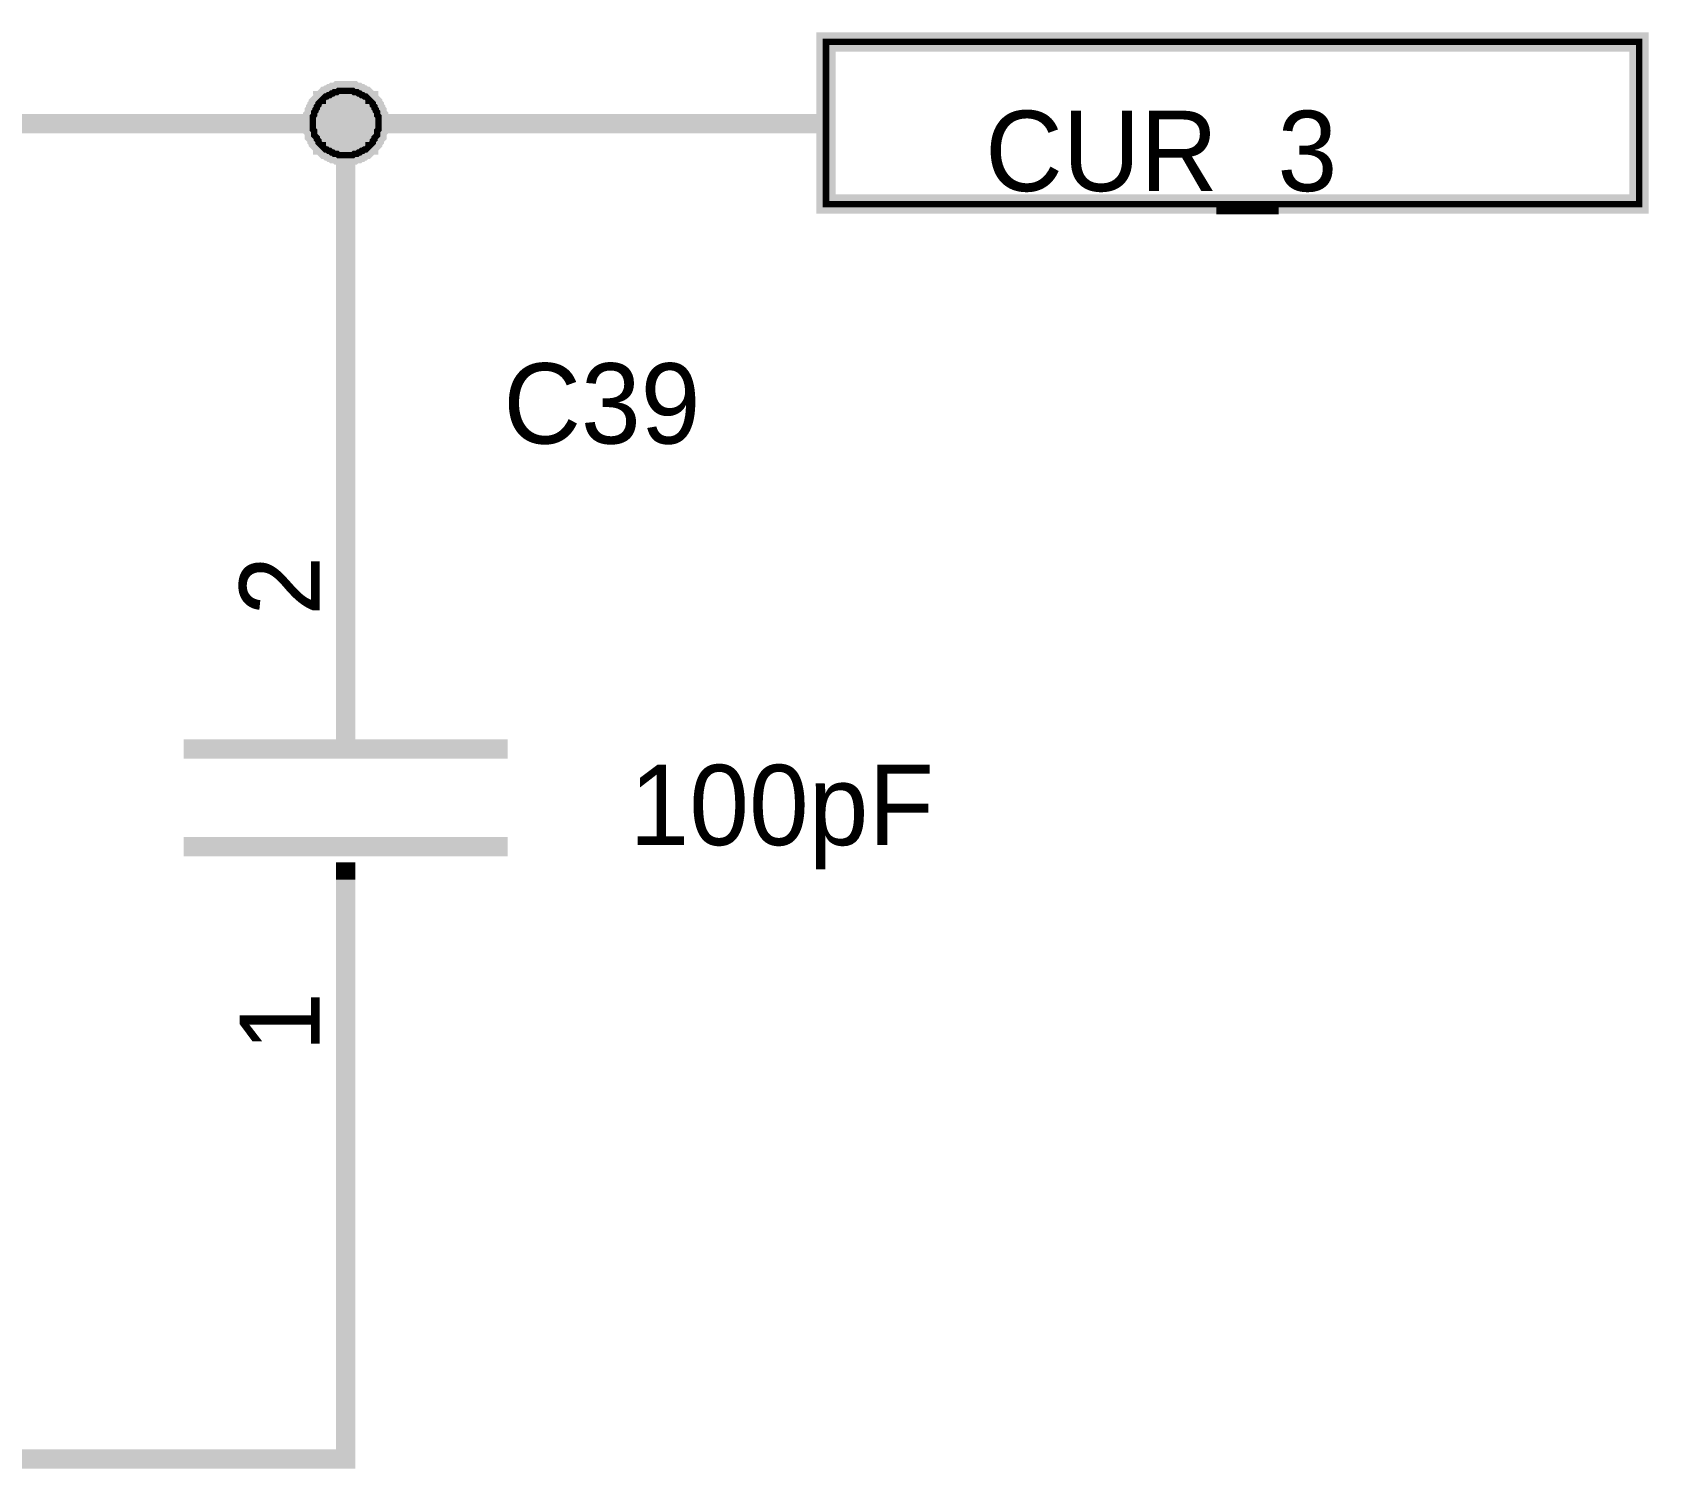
# Model space of a CAD drawing. Header units: millimetres. Extents: x 0 to 800, y 0 to 567.
# Drawn here: x 427.01 to 452.26, y 60.69 to 83.11 of the extents above; entities that cross this region are included whole.
import ezdxf

# ---------------------------------------------------------------- set-up
doc = ezdxf.new("R2010")
doc.units = ezdxf.units.MM
doc.layers.add('Sheet', color=255, linetype='Continuous')

msp = doc.modelspace()

# ---------------------------------------------------------------- linework, layer by layer
at = {"layer": 'Sheet'}
for points, const_width in [([(439.405, 80.434), (439.405, 82.965), (452.106, 82.965), (452.106, 80.434), (439.405, 80.434)], 0.3), ([(439.405, 82.965), (439.405, 80.434), (452.106, 80.434), (452.106, 82.965), (439.405, 82.965), (439.405, 82.965)], 0.0991)]:
    msp.add_lwpolyline(points, close=True, dxfattribs=dict(at, const_width=const_width))
for points, const_width in [([(431.387, 81.688), (431.387, 81.711), (431.387, 81.733), (431.387, 81.778), (431.387, 81.8), (431.409, 81.823), (431.409, 81.845), (431.409, 81.867), (431.431, 81.89), (431.431, 81.912), (431.454, 81.935), (431.454, 81.957), (431.476, 81.979), (431.476, 82.002), (431.498, 82.024), (431.521, 82.047), (431.543, 82.047), (431.543, 82.069), (431.566, 82.091), (431.588, 82.114), (431.61, 82.114), (431.633, 82.136), (431.655, 82.136), (431.678, 82.159), (431.7, 82.159), (431.722, 82.181), (431.745, 82.181), (431.767, 82.181), (431.79, 82.203), (431.812, 82.203), (431.857, 82.203), (431.879, 82.203), (431.902, 82.203)], 0.3), ([(431.387, 81.688), (431.387, 81.711), (431.387, 81.733), (431.387, 81.778), (431.387, 81.8), (431.409, 81.823), (431.409, 81.845), (431.409, 81.867), (431.431, 81.89), (431.431, 81.912), (431.454, 81.935), (431.454, 81.957), (431.476, 81.979), (431.476, 82.002), (431.498, 82.024), (431.521, 82.047), (431.543, 82.047), (431.543, 82.069), (431.566, 82.091), (431.588, 82.114), (431.61, 82.114), (431.633, 82.136), (431.655, 82.136), (431.678, 82.159), (431.7, 82.159), (431.722, 82.181), (431.745, 82.181), (431.767, 82.181), (431.79, 82.203), (431.812, 82.203), (431.857, 82.203), (431.879, 82.203), (431.902, 82.203)], 0.3), ([(431.387, 81.688), (431.387, 81.711), (431.387, 81.733), (431.387, 81.778), (431.387, 81.8), (431.409, 81.823), (431.409, 81.845), (431.409, 81.867), (431.431, 81.89), (431.431, 81.912), (431.454, 81.935), (431.454, 81.957), (431.476, 81.979), (431.476, 82.002), (431.498, 82.024), (431.521, 82.047), (431.543, 82.047), (431.543, 82.069), (431.566, 82.091), (431.588, 82.114), (431.61, 82.114), (431.633, 82.136), (431.655, 82.136), (431.678, 82.159), (431.7, 82.159), (431.722, 82.181), (431.745, 82.181), (431.767, 82.181), (431.79, 82.203), (431.812, 82.203), (431.857, 82.203), (431.879, 82.203), (431.902, 82.203)], 0.3), ([(431.387, 81.688), (431.387, 81.711), (431.387, 81.733), (431.387, 81.778), (431.387, 81.8), (431.409, 81.823), (431.409, 81.845), (431.409, 81.867), (431.431, 81.89), (431.431, 81.912), (431.454, 81.935), (431.454, 81.957), (431.476, 81.979), (431.476, 82.002), (431.498, 82.024), (431.521, 82.047), (431.543, 82.047), (431.543, 82.069), (431.566, 82.091), (431.588, 82.114), (431.61, 82.114), (431.633, 82.136), (431.655, 82.136), (431.678, 82.159), (431.7, 82.159), (431.722, 82.181), (431.745, 82.181), (431.767, 82.181), (431.79, 82.203), (431.812, 82.203), (431.857, 82.203), (431.879, 82.203), (431.902, 82.203)], 0.3), ([(431.902, 82.203), (431.902, 82.203)], 0.3), ([(431.902, 82.203), (431.924, 82.203), (431.946, 82.203), (431.991, 82.203), (432.014, 82.203), (432.036, 82.181), (432.058, 82.181), (432.081, 82.181), (432.103, 82.159), (432.126, 82.159), (432.148, 82.136), (432.17, 82.136), (432.193, 82.114), (432.215, 82.114), (432.238, 82.091), (432.26, 82.069), (432.26, 82.047), (432.282, 82.047), (432.305, 82.024), (432.327, 82.002), (432.327, 81.979), (432.35, 81.957), (432.35, 81.935), (432.372, 81.912), (432.372, 81.89), (432.394, 81.867), (432.394, 81.845), (432.394, 81.823), (432.417, 81.8), (432.417, 81.778), (432.417, 81.733), (432.417, 81.711), (432.417, 81.688)], 0.3), ([(431.902, 82.203), (431.902, 82.203)], 0.3), ([(431.902, 82.203), (431.924, 82.203), (431.946, 82.203), (431.991, 82.203), (432.014, 82.203), (432.036, 82.181), (432.058, 82.181), (432.081, 82.181), (432.103, 82.159), (432.126, 82.159), (432.148, 82.136), (432.17, 82.136), (432.193, 82.114), (432.215, 82.114), (432.238, 82.091), (432.26, 82.069), (432.26, 82.047), (432.282, 82.047), (432.305, 82.024), (432.327, 82.002), (432.327, 81.979), (432.35, 81.957), (432.35, 81.935), (432.372, 81.912), (432.372, 81.89), (432.394, 81.867), (432.394, 81.845), (432.394, 81.823), (432.417, 81.8), (432.417, 81.778), (432.417, 81.733), (432.417, 81.711), (432.417, 81.688)], 0.3), ([(431.902, 82.203), (431.902, 82.203)], 0.3), ([(431.902, 82.203), (431.924, 82.203), (431.946, 82.203), (431.991, 82.203), (432.014, 82.203), (432.036, 82.181), (432.058, 82.181), (432.081, 82.181), (432.103, 82.159), (432.126, 82.159), (432.148, 82.136), (432.17, 82.136), (432.193, 82.114), (432.215, 82.114), (432.238, 82.091), (432.26, 82.069), (432.26, 82.047), (432.282, 82.047), (432.305, 82.024), (432.327, 82.002), (432.327, 81.979), (432.35, 81.957), (432.35, 81.935), (432.372, 81.912), (432.372, 81.89), (432.394, 81.867), (432.394, 81.845), (432.394, 81.823), (432.417, 81.8), (432.417, 81.778), (432.417, 81.733), (432.417, 81.711), (432.417, 81.688)], 0.3), ([(431.902, 82.203), (431.902, 82.203)], 0.3), ([(431.902, 82.203), (431.924, 82.203), (431.946, 82.203), (431.991, 82.203), (432.014, 82.203), (432.036, 82.181), (432.058, 82.181), (432.081, 82.181), (432.103, 82.159), (432.126, 82.159), (432.148, 82.136), (432.17, 82.136), (432.193, 82.114), (432.215, 82.114), (432.238, 82.091), (432.26, 82.069), (432.26, 82.047), (432.282, 82.047), (432.305, 82.024), (432.327, 82.002), (432.327, 81.979), (432.35, 81.957), (432.35, 81.935), (432.372, 81.912), (432.372, 81.89), (432.394, 81.867), (432.394, 81.845), (432.394, 81.823), (432.417, 81.8), (432.417, 81.778), (432.417, 81.733), (432.417, 81.711), (432.417, 81.688)], 0.3), ([(431.387, 81.688), (431.387, 81.711), (431.387, 81.733), (431.387, 81.778), (431.387, 81.8), (431.409, 81.823), (431.409, 81.845), (431.409, 81.867), (431.431, 81.89), (431.431, 81.912), (431.454, 81.935), (431.454, 81.957), (431.476, 81.979), (431.476, 82.002), (431.498, 82.024), (431.521, 82.047), (431.543, 82.047), (431.543, 82.069), (431.566, 82.091), (431.588, 82.114), (431.61, 82.114), (431.633, 82.136), (431.655, 82.136), (431.678, 82.159), (431.7, 82.159), (431.722, 82.181), (431.745, 82.181), (431.767, 82.181), (431.79, 82.203), (431.812, 82.203), (431.857, 82.203), (431.879, 82.203), (431.902, 82.203)], 0.0991), ([(431.387, 81.688), (431.387, 81.711), (431.387, 81.733), (431.387, 81.778), (431.387, 81.8), (431.409, 81.823), (431.409, 81.845), (431.409, 81.867), (431.431, 81.89), (431.431, 81.912), (431.454, 81.935), (431.454, 81.957), (431.476, 81.979), (431.476, 82.002), (431.498, 82.024), (431.521, 82.047), (431.543, 82.047), (431.543, 82.069), (431.566, 82.091), (431.588, 82.114), (431.61, 82.114), (431.633, 82.136), (431.655, 82.136), (431.678, 82.159), (431.7, 82.159), (431.722, 82.181), (431.745, 82.181), (431.767, 82.181), (431.79, 82.203), (431.812, 82.203), (431.857, 82.203), (431.879, 82.203), (431.902, 82.203)], 0.0991), ([(431.387, 81.688), (431.387, 81.711), (431.387, 81.733), (431.387, 81.778), (431.387, 81.8), (431.409, 81.823), (431.409, 81.845), (431.409, 81.867), (431.431, 81.89), (431.431, 81.912), (431.454, 81.935), (431.454, 81.957), (431.476, 81.979), (431.476, 82.002), (431.498, 82.024), (431.521, 82.047), (431.543, 82.047), (431.543, 82.069), (431.566, 82.091), (431.588, 82.114), (431.61, 82.114), (431.633, 82.136), (431.655, 82.136), (431.678, 82.159), (431.7, 82.159), (431.722, 82.181), (431.745, 82.181), (431.767, 82.181), (431.79, 82.203), (431.812, 82.203), (431.857, 82.203), (431.879, 82.203), (431.902, 82.203)], 0.0991), ([(431.387, 81.688), (431.387, 81.711), (431.387, 81.733), (431.387, 81.778), (431.387, 81.8), (431.409, 81.823), (431.409, 81.845), (431.409, 81.867), (431.431, 81.89), (431.431, 81.912), (431.454, 81.935), (431.454, 81.957), (431.476, 81.979), (431.476, 82.002), (431.498, 82.024), (431.521, 82.047), (431.543, 82.047), (431.543, 82.069), (431.566, 82.091), (431.588, 82.114), (431.61, 82.114), (431.633, 82.136), (431.655, 82.136), (431.678, 82.159), (431.7, 82.159), (431.722, 82.181), (431.745, 82.181), (431.767, 82.181), (431.79, 82.203), (431.812, 82.203), (431.857, 82.203), (431.879, 82.203), (431.902, 82.203)], 0.0991), ([(431.902, 82.203), (431.902, 82.203)], 0.0991), ([(431.902, 82.203), (431.924, 82.203), (431.946, 82.203), (431.991, 82.203), (432.014, 82.203), (432.036, 82.181), (432.058, 82.181), (432.081, 82.181), (432.103, 82.159), (432.126, 82.159), (432.148, 82.136), (432.17, 82.136), (432.193, 82.114), (432.215, 82.114), (432.238, 82.091), (432.26, 82.069), (432.26, 82.047), (432.282, 82.047), (432.305, 82.024), (432.327, 82.002), (432.327, 81.979), (432.35, 81.957), (432.35, 81.935), (432.372, 81.912), (432.372, 81.89), (432.394, 81.867), (432.394, 81.845), (432.394, 81.823), (432.417, 81.8), (432.417, 81.778), (432.417, 81.733), (432.417, 81.711), (432.417, 81.688)], 0.0991), ([(431.902, 82.203), (431.902, 82.203)], 0.0991), ([(431.902, 82.203), (431.924, 82.203), (431.946, 82.203), (431.991, 82.203), (432.014, 82.203), (432.036, 82.181), (432.058, 82.181), (432.081, 82.181), (432.103, 82.159), (432.126, 82.159), (432.148, 82.136), (432.17, 82.136), (432.193, 82.114), (432.215, 82.114), (432.238, 82.091), (432.26, 82.069), (432.26, 82.047), (432.282, 82.047), (432.305, 82.024), (432.327, 82.002), (432.327, 81.979), (432.35, 81.957), (432.35, 81.935), (432.372, 81.912), (432.372, 81.89), (432.394, 81.867), (432.394, 81.845), (432.394, 81.823), (432.417, 81.8), (432.417, 81.778), (432.417, 81.733), (432.417, 81.711), (432.417, 81.688)], 0.0991), ([(431.902, 82.203), (431.902, 82.203)], 0.0991), ([(431.902, 82.203), (431.924, 82.203), (431.946, 82.203), (431.991, 82.203), (432.014, 82.203), (432.036, 82.181), (432.058, 82.181), (432.081, 82.181), (432.103, 82.159), (432.126, 82.159), (432.148, 82.136), (432.17, 82.136), (432.193, 82.114), (432.215, 82.114), (432.238, 82.091), (432.26, 82.069), (432.26, 82.047), (432.282, 82.047), (432.305, 82.024), (432.327, 82.002), (432.327, 81.979), (432.35, 81.957), (432.35, 81.935), (432.372, 81.912), (432.372, 81.89), (432.394, 81.867), (432.394, 81.845), (432.394, 81.823), (432.417, 81.8), (432.417, 81.778), (432.417, 81.733), (432.417, 81.711), (432.417, 81.688)], 0.0991), ([(431.902, 82.203), (431.902, 82.203)], 0.0991), ([(431.902, 82.203), (431.924, 82.203), (431.946, 82.203), (431.991, 82.203), (432.014, 82.203), (432.036, 82.181), (432.058, 82.181), (432.081, 82.181), (432.103, 82.159), (432.126, 82.159), (432.148, 82.136), (432.17, 82.136), (432.193, 82.114), (432.215, 82.114), (432.238, 82.091), (432.26, 82.069), (432.26, 82.047), (432.282, 82.047), (432.305, 82.024), (432.327, 82.002), (432.327, 81.979), (432.35, 81.957), (432.35, 81.935), (432.372, 81.912), (432.372, 81.89), (432.394, 81.867), (432.394, 81.845), (432.394, 81.823), (432.417, 81.8), (432.417, 81.778), (432.417, 81.733), (432.417, 81.711), (432.417, 81.688)], 0.0991), ([(439.405, 81.688), (431.902, 81.688), (419, 81.688)], 0.3), ([(431.902, 81.196), (431.879, 81.196), (431.857, 81.196), (431.812, 81.196), (431.79, 81.196), (431.767, 81.218), (431.745, 81.218), (431.722, 81.218), (431.7, 81.24), (431.678, 81.24), (431.655, 81.263), (431.633, 81.263), (431.61, 81.285), (431.588, 81.285), (431.566, 81.308), (431.543, 81.33), (431.543, 81.352), (431.521, 81.352), (431.498, 81.375), (431.476, 81.397), (431.476, 81.42), (431.454, 81.442), (431.454, 81.464), (431.431, 81.487), (431.431, 81.487), (431.409, 81.509), (431.409, 81.554), (431.409, 81.576), (431.387, 81.599), (431.387, 81.621), (431.387, 81.644), (431.387, 81.666), (431.387, 81.688)], 0.3), ([(431.387, 81.688), (431.387, 81.688)], 0.3), ([(431.902, 81.196), (431.879, 81.196), (431.857, 81.196), (431.812, 81.196), (431.79, 81.196), (431.767, 81.218), (431.745, 81.218), (431.722, 81.218), (431.7, 81.24), (431.678, 81.24), (431.655, 81.263), (431.633, 81.263), (431.61, 81.285), (431.588, 81.285), (431.566, 81.308), (431.543, 81.33), (431.543, 81.352), (431.521, 81.352), (431.498, 81.375), (431.476, 81.397), (431.476, 81.42), (431.454, 81.442), (431.454, 81.464), (431.431, 81.487), (431.431, 81.487), (431.409, 81.509), (431.409, 81.554), (431.409, 81.576), (431.387, 81.599), (431.387, 81.621), (431.387, 81.644), (431.387, 81.666), (431.387, 81.688)], 0.3), ([(431.387, 81.688), (431.387, 81.688)], 0.3), ([(431.902, 81.196), (431.879, 81.196), (431.857, 81.196), (431.812, 81.196), (431.79, 81.196), (431.767, 81.218), (431.745, 81.218), (431.722, 81.218), (431.7, 81.24), (431.678, 81.24), (431.655, 81.263), (431.633, 81.263), (431.61, 81.285), (431.588, 81.285), (431.566, 81.308), (431.543, 81.33), (431.543, 81.352), (431.521, 81.352), (431.498, 81.375), (431.476, 81.397), (431.476, 81.42), (431.454, 81.442), (431.454, 81.464), (431.431, 81.487), (431.431, 81.487), (431.409, 81.509), (431.409, 81.554), (431.409, 81.576), (431.387, 81.599), (431.387, 81.621), (431.387, 81.644), (431.387, 81.666), (431.387, 81.688)], 0.3), ([(431.387, 81.688), (431.387, 81.688)], 0.3), ([(431.902, 81.196), (431.879, 81.196), (431.857, 81.196), (431.812, 81.196), (431.79, 81.196), (431.767, 81.218), (431.745, 81.218), (431.722, 81.218), (431.7, 81.24), (431.678, 81.24), (431.655, 81.263), (431.633, 81.263), (431.61, 81.285), (431.588, 81.285), (431.566, 81.308), (431.543, 81.33), (431.543, 81.352), (431.521, 81.352), (431.498, 81.375), (431.476, 81.397), (431.476, 81.42), (431.454, 81.442), (431.454, 81.464), (431.431, 81.487), (431.431, 81.487), (431.409, 81.509), (431.409, 81.554), (431.409, 81.576), (431.387, 81.599), (431.387, 81.621), (431.387, 81.644), (431.387, 81.666), (431.387, 81.688)], 0.3), ([(431.387, 81.688), (431.387, 81.688)], 0.3), ([(431.902, 73.692), (431.902, 81.688)], 0.3), ([(432.417, 81.688), (432.417, 81.666), (432.417, 81.644), (432.417, 81.621), (432.417, 81.599), (432.394, 81.576), (432.394, 81.554), (432.394, 81.509), (432.372, 81.487), (432.372, 81.487), (432.35, 81.464), (432.35, 81.442), (432.327, 81.42), (432.327, 81.397), (432.305, 81.375), (432.282, 81.352), (432.26, 81.352), (432.26, 81.33), (432.238, 81.308), (432.215, 81.285), (432.193, 81.285), (432.17, 81.263), (432.148, 81.263), (432.126, 81.24), (432.103, 81.24), (432.081, 81.218), (432.058, 81.218), (432.036, 81.218), (432.014, 81.196), (431.991, 81.196), (431.946, 81.196), (431.924, 81.196), (431.902, 81.196)], 0.3), ([(432.417, 81.688), (432.417, 81.666), (432.417, 81.644), (432.417, 81.621), (432.417, 81.599), (432.394, 81.576), (432.394, 81.554), (432.394, 81.509), (432.372, 81.487), (432.372, 81.487), (432.35, 81.464), (432.35, 81.442), (432.327, 81.42), (432.327, 81.397), (432.305, 81.375), (432.282, 81.352), (432.26, 81.352), (432.26, 81.33), (432.238, 81.308), (432.215, 81.285), (432.193, 81.285), (432.17, 81.263), (432.148, 81.263), (432.126, 81.24), (432.103, 81.24), (432.081, 81.218), (432.058, 81.218), (432.036, 81.218), (432.014, 81.196), (431.991, 81.196), (431.946, 81.196), (431.924, 81.196), (431.902, 81.196)], 0.3), ([(432.417, 81.688), (432.417, 81.666), (432.417, 81.644), (432.417, 81.621), (432.417, 81.599), (432.394, 81.576), (432.394, 81.554), (432.394, 81.509), (432.372, 81.487), (432.372, 81.487), (432.35, 81.464), (432.35, 81.442), (432.327, 81.42), (432.327, 81.397), (432.305, 81.375), (432.282, 81.352), (432.26, 81.352), (432.26, 81.33), (432.238, 81.308), (432.215, 81.285), (432.193, 81.285), (432.17, 81.263), (432.148, 81.263), (432.126, 81.24), (432.103, 81.24), (432.081, 81.218), (432.058, 81.218), (432.036, 81.218), (432.014, 81.196), (431.991, 81.196), (431.946, 81.196), (431.924, 81.196), (431.902, 81.196)], 0.3), ([(432.417, 81.688), (432.417, 81.666), (432.417, 81.644), (432.417, 81.621), (432.417, 81.599), (432.394, 81.576), (432.394, 81.554), (432.394, 81.509), (432.372, 81.487), (432.372, 81.487), (432.35, 81.464), (432.35, 81.442), (432.327, 81.42), (432.327, 81.397), (432.305, 81.375), (432.282, 81.352), (432.26, 81.352), (432.26, 81.33), (432.238, 81.308), (432.215, 81.285), (432.193, 81.285), (432.17, 81.263), (432.148, 81.263), (432.126, 81.24), (432.103, 81.24), (432.081, 81.218), (432.058, 81.218), (432.036, 81.218), (432.014, 81.196), (431.991, 81.196), (431.946, 81.196), (431.924, 81.196), (431.902, 81.196)], 0.3), ([(432.417, 81.688), (432.417, 81.688), (432.417, 81.688), (432.417, 81.688), (432.417, 81.688), (432.417, 81.688), (432.417, 81.688), (432.417, 81.688), (432.417, 81.688), (432.417, 81.688), (432.417, 81.688), (432.417, 81.688), (432.417, 81.688), (432.417, 81.688), (432.417, 81.688), (432.417, 81.688), (432.417, 81.688), (432.417, 81.688), (432.417, 81.688), (432.417, 81.688), (432.417, 81.688), (432.417, 81.688), (432.417, 81.688), (432.417, 81.688), (432.417, 81.688), (432.417, 81.688), (432.417, 81.688), (432.417, 81.688), (432.417, 81.688), (432.417, 81.688), (432.417, 81.688), (432.417, 81.688), (432.417, 81.688)], 0.3), ([(432.417, 81.688), (432.417, 81.688)], 0.3), ([(432.417, 81.688), (432.417, 81.688), (432.417, 81.688), (432.417, 81.688), (432.417, 81.688), (432.417, 81.688), (432.417, 81.688), (432.417, 81.688), (432.417, 81.688), (432.417, 81.688), (432.417, 81.688), (432.417, 81.688), (432.417, 81.688), (432.417, 81.688), (432.417, 81.688), (432.417, 81.688), (432.417, 81.688), (432.417, 81.688), (432.417, 81.688), (432.417, 81.688), (432.417, 81.688), (432.417, 81.688), (432.417, 81.688), (432.417, 81.688), (432.417, 81.688), (432.417, 81.688), (432.417, 81.688), (432.417, 81.688), (432.417, 81.688), (432.417, 81.688), (432.417, 81.688), (432.417, 81.688), (432.417, 81.688)], 0.3), ([(432.417, 81.688), (432.417, 81.688)], 0.3), ([(432.417, 81.688), (432.417, 81.688), (432.417, 81.688), (432.417, 81.688), (432.417, 81.688), (432.417, 81.688), (432.417, 81.688), (432.417, 81.688), (432.417, 81.688), (432.417, 81.688), (432.417, 81.688), (432.417, 81.688), (432.417, 81.688), (432.417, 81.688), (432.417, 81.688), (432.417, 81.688), (432.417, 81.688), (432.417, 81.688), (432.417, 81.688), (432.417, 81.688), (432.417, 81.688), (432.417, 81.688), (432.417, 81.688), (432.417, 81.688), (432.417, 81.688), (432.417, 81.688), (432.417, 81.688), (432.417, 81.688), (432.417, 81.688), (432.417, 81.688), (432.417, 81.688), (432.417, 81.688), (432.417, 81.688)], 0.3), ([(432.417, 81.688), (432.417, 81.688)], 0.3), ([(432.417, 81.688), (432.417, 81.688), (432.417, 81.688), (432.417, 81.688), (432.417, 81.688), (432.417, 81.688), (432.417, 81.688), (432.417, 81.688), (432.417, 81.688), (432.417, 81.688), (432.417, 81.688), (432.417, 81.688), (432.417, 81.688), (432.417, 81.688), (432.417, 81.688), (432.417, 81.688), (432.417, 81.688), (432.417, 81.688), (432.417, 81.688), (432.417, 81.688), (432.417, 81.688), (432.417, 81.688), (432.417, 81.688), (432.417, 81.688), (432.417, 81.688), (432.417, 81.688), (432.417, 81.688), (432.417, 81.688), (432.417, 81.688), (432.417, 81.688), (432.417, 81.688), (432.417, 81.688), (432.417, 81.688)], 0.3), ([(432.417, 81.688), (432.417, 81.688)], 0.3), ([(431.902, 81.196), (431.879, 81.196), (431.857, 81.196), (431.812, 81.196), (431.79, 81.196), (431.767, 81.218), (431.745, 81.218), (431.722, 81.218), (431.7, 81.24), (431.678, 81.24), (431.655, 81.263), (431.633, 81.263), (431.61, 81.285), (431.588, 81.285), (431.566, 81.308), (431.543, 81.33), (431.543, 81.352), (431.521, 81.352), (431.498, 81.375), (431.476, 81.397), (431.476, 81.42), (431.454, 81.442), (431.454, 81.464), (431.431, 81.487), (431.431, 81.487), (431.409, 81.509), (431.409, 81.554), (431.409, 81.576), (431.387, 81.599), (431.387, 81.621), (431.387, 81.644), (431.387, 81.666), (431.387, 81.688)], 0.0991), ([(431.387, 81.688), (431.387, 81.688)], 0.0991), ([(431.902, 81.196), (431.879, 81.196), (431.857, 81.196), (431.812, 81.196), (431.79, 81.196), (431.767, 81.218), (431.745, 81.218), (431.722, 81.218), (431.7, 81.24), (431.678, 81.24), (431.655, 81.263), (431.633, 81.263), (431.61, 81.285), (431.588, 81.285), (431.566, 81.308), (431.543, 81.33), (431.543, 81.352), (431.521, 81.352), (431.498, 81.375), (431.476, 81.397), (431.476, 81.42), (431.454, 81.442), (431.454, 81.464), (431.431, 81.487), (431.431, 81.487), (431.409, 81.509), (431.409, 81.554), (431.409, 81.576), (431.387, 81.599), (431.387, 81.621), (431.387, 81.644), (431.387, 81.666), (431.387, 81.688)], 0.0991), ([(431.387, 81.688), (431.387, 81.688)], 0.0991), ([(431.902, 81.196), (431.879, 81.196), (431.857, 81.196), (431.812, 81.196), (431.79, 81.196), (431.767, 81.218), (431.745, 81.218), (431.722, 81.218), (431.7, 81.24), (431.678, 81.24), (431.655, 81.263), (431.633, 81.263), (431.61, 81.285), (431.588, 81.285), (431.566, 81.308), (431.543, 81.33), (431.543, 81.352), (431.521, 81.352), (431.498, 81.375), (431.476, 81.397), (431.476, 81.42), (431.454, 81.442), (431.454, 81.464), (431.431, 81.487), (431.431, 81.487), (431.409, 81.509), (431.409, 81.554), (431.409, 81.576), (431.387, 81.599), (431.387, 81.621), (431.387, 81.644), (431.387, 81.666), (431.387, 81.688)], 0.0991), ([(431.387, 81.688), (431.387, 81.688)], 0.0991), ([(431.902, 81.196), (431.879, 81.196), (431.857, 81.196), (431.812, 81.196), (431.79, 81.196), (431.767, 81.218), (431.745, 81.218), (431.722, 81.218), (431.7, 81.24), (431.678, 81.24), (431.655, 81.263), (431.633, 81.263), (431.61, 81.285), (431.588, 81.285), (431.566, 81.308), (431.543, 81.33), (431.543, 81.352), (431.521, 81.352), (431.498, 81.375), (431.476, 81.397), (431.476, 81.42), (431.454, 81.442), (431.454, 81.464), (431.431, 81.487), (431.431, 81.487), (431.409, 81.509), (431.409, 81.554), (431.409, 81.576), (431.387, 81.599), (431.387, 81.621), (431.387, 81.644), (431.387, 81.666), (431.387, 81.688)], 0.0991), ([(431.387, 81.688), (431.387, 81.688)], 0.0991), ([(432.417, 81.688), (432.417, 81.666), (432.417, 81.644), (432.417, 81.621), (432.417, 81.599), (432.394, 81.576), (432.394, 81.554), (432.394, 81.509), (432.372, 81.487), (432.372, 81.487), (432.35, 81.464), (432.35, 81.442), (432.327, 81.42), (432.327, 81.397), (432.305, 81.375), (432.282, 81.352), (432.26, 81.352), (432.26, 81.33), (432.238, 81.308), (432.215, 81.285), (432.193, 81.285), (432.17, 81.263), (432.148, 81.263), (432.126, 81.24), (432.103, 81.24), (432.081, 81.218), (432.058, 81.218), (432.036, 81.218), (432.014, 81.196), (431.991, 81.196), (431.946, 81.196), (431.924, 81.196), (431.902, 81.196)], 0.0991), ([(432.417, 81.688), (432.417, 81.666), (432.417, 81.644), (432.417, 81.621), (432.417, 81.599), (432.394, 81.576), (432.394, 81.554), (432.394, 81.509), (432.372, 81.487), (432.372, 81.487), (432.35, 81.464), (432.35, 81.442), (432.327, 81.42), (432.327, 81.397), (432.305, 81.375), (432.282, 81.352), (432.26, 81.352), (432.26, 81.33), (432.238, 81.308), (432.215, 81.285), (432.193, 81.285), (432.17, 81.263), (432.148, 81.263), (432.126, 81.24), (432.103, 81.24), (432.081, 81.218), (432.058, 81.218), (432.036, 81.218), (432.014, 81.196), (431.991, 81.196), (431.946, 81.196), (431.924, 81.196), (431.902, 81.196)], 0.0991), ([(432.417, 81.688), (432.417, 81.666), (432.417, 81.644), (432.417, 81.621), (432.417, 81.599), (432.394, 81.576), (432.394, 81.554), (432.394, 81.509), (432.372, 81.487), (432.372, 81.487), (432.35, 81.464), (432.35, 81.442), (432.327, 81.42), (432.327, 81.397), (432.305, 81.375), (432.282, 81.352), (432.26, 81.352), (432.26, 81.33), (432.238, 81.308), (432.215, 81.285), (432.193, 81.285), (432.17, 81.263), (432.148, 81.263), (432.126, 81.24), (432.103, 81.24), (432.081, 81.218), (432.058, 81.218), (432.036, 81.218), (432.014, 81.196), (431.991, 81.196), (431.946, 81.196), (431.924, 81.196), (431.902, 81.196)], 0.0991), ([(432.417, 81.688), (432.417, 81.666), (432.417, 81.644), (432.417, 81.621), (432.417, 81.599), (432.394, 81.576), (432.394, 81.554), (432.394, 81.509), (432.372, 81.487), (432.372, 81.487), (432.35, 81.464), (432.35, 81.442), (432.327, 81.42), (432.327, 81.397), (432.305, 81.375), (432.282, 81.352), (432.26, 81.352), (432.26, 81.33), (432.238, 81.308), (432.215, 81.285), (432.193, 81.285), (432.17, 81.263), (432.148, 81.263), (432.126, 81.24), (432.103, 81.24), (432.081, 81.218), (432.058, 81.218), (432.036, 81.218), (432.014, 81.196), (431.991, 81.196), (431.946, 81.196), (431.924, 81.196), (431.902, 81.196)], 0.0991), ([(432.417, 81.688), (432.417, 81.688), (432.417, 81.688), (432.417, 81.688), (432.417, 81.688), (432.417, 81.688), (432.417, 81.688), (432.417, 81.688), (432.417, 81.688), (432.417, 81.688), (432.417, 81.688), (432.417, 81.688), (432.417, 81.688), (432.417, 81.688), (432.417, 81.688), (432.417, 81.688), (432.417, 81.688), (432.417, 81.688), (432.417, 81.688), (432.417, 81.688), (432.417, 81.688), (432.417, 81.688), (432.417, 81.688), (432.417, 81.688), (432.417, 81.688), (432.417, 81.688), (432.417, 81.688), (432.417, 81.688), (432.417, 81.688), (432.417, 81.688), (432.417, 81.688), (432.417, 81.688), (432.417, 81.688)], 0.0991), ([(432.417, 81.688), (432.417, 81.688)], 0.0991), ([(432.417, 81.688), (432.417, 81.688), (432.417, 81.688), (432.417, 81.688), (432.417, 81.688), (432.417, 81.688), (432.417, 81.688), (432.417, 81.688), (432.417, 81.688), (432.417, 81.688), (432.417, 81.688), (432.417, 81.688), (432.417, 81.688), (432.417, 81.688), (432.417, 81.688), (432.417, 81.688), (432.417, 81.688), (432.417, 81.688), (432.417, 81.688), (432.417, 81.688), (432.417, 81.688), (432.417, 81.688), (432.417, 81.688), (432.417, 81.688), (432.417, 81.688), (432.417, 81.688), (432.417, 81.688), (432.417, 81.688), (432.417, 81.688), (432.417, 81.688), (432.417, 81.688), (432.417, 81.688), (432.417, 81.688)], 0.0991), ([(432.417, 81.688), (432.417, 81.688)], 0.0991), ([(432.417, 81.688), (432.417, 81.688), (432.417, 81.688), (432.417, 81.688), (432.417, 81.688), (432.417, 81.688), (432.417, 81.688), (432.417, 81.688), (432.417, 81.688), (432.417, 81.688), (432.417, 81.688), (432.417, 81.688), (432.417, 81.688), (432.417, 81.688), (432.417, 81.688), (432.417, 81.688), (432.417, 81.688), (432.417, 81.688), (432.417, 81.688), (432.417, 81.688), (432.417, 81.688), (432.417, 81.688), (432.417, 81.688), (432.417, 81.688), (432.417, 81.688), (432.417, 81.688), (432.417, 81.688), (432.417, 81.688), (432.417, 81.688), (432.417, 81.688), (432.417, 81.688), (432.417, 81.688), (432.417, 81.688)], 0.0991), ([(432.417, 81.688), (432.417, 81.688)], 0.0991), ([(432.417, 81.688), (432.417, 81.688), (432.417, 81.688), (432.417, 81.688), (432.417, 81.688), (432.417, 81.688), (432.417, 81.688), (432.417, 81.688), (432.417, 81.688), (432.417, 81.688), (432.417, 81.688), (432.417, 81.688), (432.417, 81.688), (432.417, 81.688), (432.417, 81.688), (432.417, 81.688), (432.417, 81.688), (432.417, 81.688), (432.417, 81.688), (432.417, 81.688), (432.417, 81.688), (432.417, 81.688), (432.417, 81.688), (432.417, 81.688), (432.417, 81.688), (432.417, 81.688), (432.417, 81.688), (432.417, 81.688), (432.417, 81.688), (432.417, 81.688), (432.417, 81.688), (432.417, 81.688), (432.417, 81.688)], 0.0991), ([(432.417, 81.688), (432.417, 81.688)], 0.0991), ([(431.902, 71.922), (431.902, 73.692)], 0.3), ([(431.902, 71.922), (431.902, 72.684)], 0.3), ([(434.433, 71.922), (429.371, 71.922)], 0.3), ([(434.433, 70.399), (429.371, 70.399)], 0.3), ([(431.902, 70.153), (431.902, 68.63)], 0.3), ([(431.902, 70.153), (431.902, 69.884)], 0.3), ([(419, 60.835), (431.902, 60.835), (431.902, 68.63)], 0.3)]:
    msp.add_lwpolyline(points, dxfattribs=dict(at, const_width=const_width))
at = {"layer": 'Sheet', "const_width": 0.508}
msp.add_lwpolyline([(431.637, 81.706, 1), (432.145, 81.706, 1)], format="xyb", close=True, dxfattribs=at)

# ---------------------------------------------------------------- texts
at = {"layer": 'Sheet'}
for s, p in [('CUR_3', (441.892, 80.636)), ('C39', (434.366, 76.693)), ('100pF', (436.337, 70.422))]:
    msp.add_text(s, height=1.2543, dxfattribs=at).set_placement(p)
for s, p in [('2', (431.498, 74.006)), ('1', (431.498, 67.196))]:
    msp.add_text(s, height=1.254, rotation=90, dxfattribs=at).set_placement(p)

doc.saveas('drawing.dxf')
